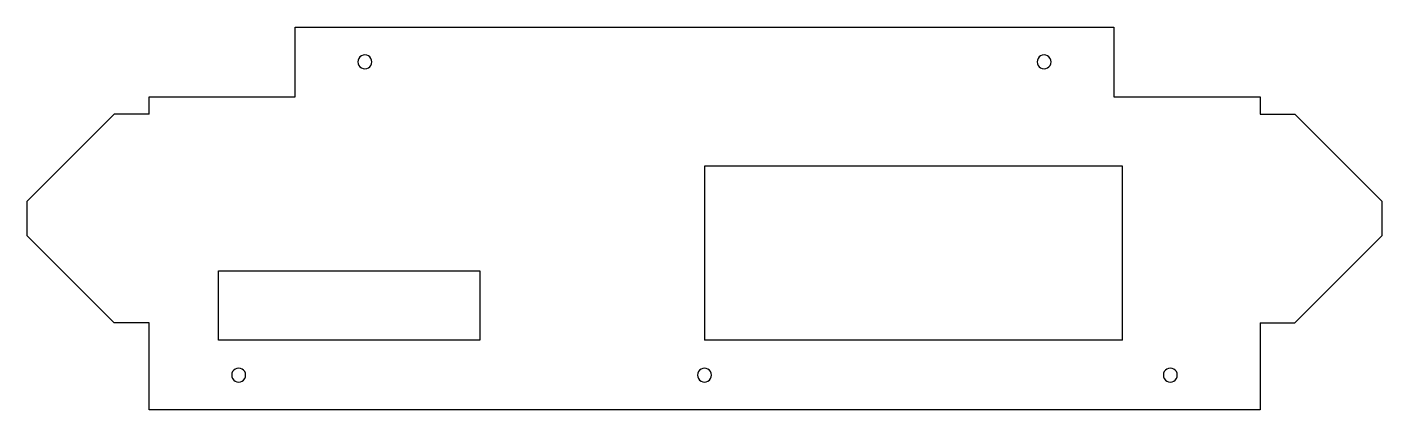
# Model space of a CAD drawing. Header units: metres. Extents: x 869 to 1258, y 1964 to 2074.
import ezdxf

# ---------------------------------------------------------------- set-up
doc = ezdxf.new("R2010")
doc.units = ezdxf.units.M

msp = doc.modelspace()

# ---------------------------------------------------------------- linework, layer by layer
at = {"layer": 'GROUP0'}
for p, q in [((945.78, 2074.16, 0), (1180.78, 2074.16, 0)), ((945.78, 2054.16, 0), (945.78, 2074.16, 0)), ((1180.78, 2074.16, 0), (1180.78, 2054.16, 0)), ((964.78, 2065.9, 0), (964.36, 2065.58, 0)), ((965.26, 2066.1, 0), (964.78, 2065.9, 0)), ((965.78, 2066.16, 0), (965.26, 2066.1, 0)), ((966.29, 2066.1, 0), (965.78, 2066.16, 0)), ((966.78, 2065.9, 0), (966.29, 2066.1, 0)), ((967.19, 2065.58, 0), (966.78, 2065.9, 0)), ((1159.78, 2065.9, 0), (1159.36, 2065.58, 0)), ((1160.26, 2066.1, 0), (1159.78, 2065.9, 0)), ((1160.78, 2066.16, 0), (1160.26, 2066.1, 0)), ((1161.29, 2066.1, 0), (1160.78, 2066.16, 0)), ((1161.78, 2065.9, 0), (1161.29, 2066.1, 0)), ((1162.19, 2065.58, 0), (1161.78, 2065.9, 0)), ((963.84, 2064.68, 0), (963.78, 2064.16, 0)), ((963.78, 2064.16, 0), (963.84, 2063.65, 0)), ((964.04, 2065.16, 0), (963.84, 2064.68, 0)), ((963.84, 2063.65, 0), (964.04, 2063.16, 0)), ((964.36, 2065.58, 0), (964.04, 2065.16, 0)), ((964.04, 2063.16, 0), (964.36, 2062.75, 0)), ((964.36, 2062.75, 0), (964.78, 2062.43, 0)), ((964.78, 2062.43, 0), (965.26, 2062.23, 0)), ((965.26, 2062.23, 0), (965.78, 2062.16, 0)), ((965.78, 2062.16, 0), (966.29, 2062.23, 0)), ((966.29, 2062.23, 0), (966.78, 2062.43, 0)), ((966.78, 2062.43, 0), (967.19, 2062.75, 0)), ((967.51, 2065.16, 0), (967.19, 2065.58, 0)), ((967.19, 2062.75, 0), (967.51, 2063.16, 0)), ((967.71, 2064.68, 0), (967.51, 2065.16, 0)), ((967.51, 2063.16, 0), (967.71, 2063.65, 0)), ((967.78, 2064.16, 0), (967.71, 2064.68, 0)), ((967.71, 2063.65, 0), (967.78, 2064.16, 0)), ((1158.85, 2064.68, 0), (1158.78, 2064.16, 0)), ((1158.78, 2064.16, 0), (1158.85, 2063.65, 0)), ((1159.05, 2065.16, 0), (1158.85, 2064.68, 0)), ((1158.85, 2063.65, 0), (1159.05, 2063.16, 0)), ((1159.36, 2065.58, 0), (1159.05, 2065.16, 0)), ((1159.05, 2063.16, 0), (1159.36, 2062.75, 0)), ((1159.36, 2062.75, 0), (1159.78, 2062.43, 0)), ((1159.78, 2062.43, 0), (1160.26, 2062.23, 0)), ((1160.26, 2062.23, 0), (1160.78, 2062.16, 0)), ((1160.78, 2062.16, 0), (1161.29, 2062.23, 0)), ((1161.29, 2062.23, 0), (1161.78, 2062.43, 0)), ((1161.78, 2062.43, 0), (1162.19, 2062.75, 0)), ((1162.51, 2065.16, 0), (1162.19, 2065.58, 0)), ((1162.19, 2062.75, 0), (1162.51, 2063.16, 0)), ((1162.71, 2064.68, 0), (1162.51, 2065.16, 0)), ((1162.51, 2063.16, 0), (1162.71, 2063.65, 0)), ((1162.78, 2064.16, 0), (1162.71, 2064.68, 0)), ((1162.71, 2063.65, 0), (1162.78, 2064.16, 0)), ((903.78, 2054.16, 0), (945.78, 2054.16, 0)), ((903.78, 2049.16, 0), (903.78, 2054.16, 0)), ((1180.78, 2054.16, 0), (1222.78, 2054.16, 0)), ((1222.78, 2054.16, 0), (1222.78, 2049.16, 0)), ((868.78, 2024.16, 0), (893.78, 2049.16, 0)), ((903.78, 2049.16, 0), (893.78, 2049.16, 0)), ((1222.78, 2049.16, 0), (1232.78, 2049.16, 0)), ((1232.78, 2049.16, 0), (1257.78, 2024.16, 0)), ((1063.28, 2034.16, 0), (1063.28, 1984.16, 0)), ((1183.28, 2034.16, 0), (1063.28, 2034.16, 0)), ((1183.28, 1984.16, 0), (1183.28, 2034.16, 0)), ((868.78, 2014.16, 0), (868.78, 2024.16, 0)), ((1257.78, 2024.16, 0), (1257.78, 2014.16, 0)), ((893.78, 1989.16, 0), (868.78, 2014.16, 0)), ((1257.78, 2014.16, 0), (1232.78, 1989.16, 0)), ((923.78, 1984.16, 0), (923.78, 2004.16, 0)), ((923.78, 2004.16, 0), (998.78, 2004.16, 0)), ((998.78, 2004.16, 0), (998.78, 1984.16, 0)), ((903.78, 1989.16, 0), (893.78, 1989.16, 0)), ((903.78, 1964.16, 0), (903.78, 1989.16, 0)), ((1222.78, 1989.16, 0), (1222.78, 1964.16, 0)), ((1222.78, 1989.16, 0), (1232.78, 1989.16, 0)), ((998.78, 1984.16, 0), (923.78, 1984.16, 0)), ((1183.28, 1984.16, 0), (1063.28, 1984.16, 0)), ((929.53, 1976.16, 0), (929.01, 1976.1, 0)), ((930.04, 1976.1, 0), (929.53, 1976.16, 0)), ((1063.28, 1976.16, 0), (1062.76, 1976.1, 0)), ((1063.79, 1976.1, 0), (1063.28, 1976.16, 0)), ((1197.03, 1976.16, 0), (1196.51, 1976.1, 0)), ((1197.54, 1976.1, 0), (1197.03, 1976.16, 0)), ((927.59, 1974.68, 0), (927.53, 1974.16, 0)), ((927.53, 1974.16, 0), (927.59, 1973.65, 0)), ((927.79, 1975.16, 0), (927.59, 1974.68, 0)), ((927.59, 1973.65, 0), (927.79, 1973.16, 0)), ((928.11, 1975.58, 0), (927.79, 1975.16, 0)), ((927.79, 1973.16, 0), (928.11, 1972.75, 0)), ((928.53, 1975.9, 0), (928.11, 1975.58, 0)), ((928.11, 1972.75, 0), (928.53, 1972.43, 0)), ((929.01, 1976.1, 0), (928.53, 1975.9, 0)), ((928.53, 1972.43, 0), (929.01, 1972.23, 0)), ((929.01, 1972.23, 0), (929.53, 1972.16, 0)), ((929.53, 1972.16, 0), (930.04, 1972.23, 0)), ((930.53, 1975.9, 0), (930.04, 1976.1, 0)), ((930.04, 1972.23, 0), (930.53, 1972.43, 0)), ((930.94, 1975.58, 0), (930.53, 1975.9, 0)), ((930.53, 1972.43, 0), (930.94, 1972.75, 0)), ((931.26, 1975.16, 0), (930.94, 1975.58, 0)), ((930.94, 1972.75, 0), (931.26, 1973.16, 0)), ((931.46, 1974.68, 0), (931.26, 1975.16, 0)), ((931.26, 1973.16, 0), (931.46, 1973.65, 0)), ((931.53, 1974.16, 0), (931.46, 1974.68, 0)), ((931.46, 1973.65, 0), (931.53, 1974.16, 0)), ((1061.34, 1974.68, 0), (1061.28, 1974.16, 0)), ((1061.28, 1974.16, 0), (1061.34, 1973.65, 0)), ((1061.54, 1975.16, 0), (1061.34, 1974.68, 0)), ((1061.34, 1973.65, 0), (1061.54, 1973.16, 0)), ((1061.86, 1975.58, 0), (1061.54, 1975.16, 0)), ((1061.54, 1973.16, 0), (1061.86, 1972.75, 0)), ((1062.28, 1975.9, 0), (1061.86, 1975.58, 0)), ((1061.86, 1972.75, 0), (1062.28, 1972.43, 0)), ((1062.76, 1976.1, 0), (1062.28, 1975.9, 0)), ((1062.28, 1972.43, 0), (1062.76, 1972.23, 0)), ((1062.76, 1972.23, 0), (1063.28, 1972.16, 0)), ((1063.28, 1972.16, 0), (1063.79, 1972.23, 0)), ((1064.28, 1975.9, 0), (1063.79, 1976.1, 0)), ((1063.79, 1972.23, 0), (1064.28, 1972.43, 0)), ((1064.69, 1975.58, 0), (1064.28, 1975.9, 0)), ((1064.28, 1972.43, 0), (1064.69, 1972.75, 0)), ((1065.01, 1975.16, 0), (1064.69, 1975.58, 0)), ((1064.69, 1972.75, 0), (1065.01, 1973.16, 0)), ((1065.21, 1974.68, 0), (1065.01, 1975.16, 0)), ((1065.01, 1973.16, 0), (1065.21, 1973.65, 0)), ((1065.28, 1974.16, 0), (1065.21, 1974.68, 0)), ((1065.21, 1973.65, 0), (1065.28, 1974.16, 0)), ((1195.09, 1974.68, 0), (1195.03, 1974.16, 0)), ((1195.03, 1974.16, 0), (1195.09, 1973.65, 0)), ((1195.29, 1975.16, 0), (1195.09, 1974.68, 0)), ((1195.09, 1973.65, 0), (1195.29, 1973.16, 0)), ((1195.61, 1975.58, 0), (1195.29, 1975.16, 0)), ((1195.29, 1973.16, 0), (1195.61, 1972.75)), ((1196.03, 1975.9, 0), (1195.61, 1975.58, 0)), ((1195.61, 1972.75), (1196.03, 1972.43, 0)), ((1196.51, 1976.1, 0), (1196.03, 1975.9, 0)), ((1196.03, 1972.43, 0), (1196.51, 1972.23, 0)), ((1196.51, 1972.23, 0), (1197.03, 1972.16, 0)), ((1197.03, 1972.16, 0), (1197.54, 1972.23, 0)), ((1198.03, 1975.9, 0), (1197.54, 1976.1, 0)), ((1197.54, 1972.23, 0), (1198.03, 1972.43, 0)), ((1198.44, 1975.58, 0), (1198.03, 1975.9, 0)), ((1198.03, 1972.43, 0), (1198.44, 1972.75, 0)), ((1198.76, 1975.16, 0), (1198.44, 1975.58, 0)), ((1198.44, 1972.75, 0), (1198.76, 1973.16, 0)), ((1198.96, 1974.68, 0), (1198.76, 1975.16, 0)), ((1198.76, 1973.16, 0), (1198.96, 1973.65, 0)), ((1199.03, 1974.16, 0), (1198.96, 1974.68, 0)), ((1198.96, 1973.65, 0), (1199.03, 1974.16, 0)), ((1222.78, 1964.16, 0), (903.78, 1964.16, 0))]:
    msp.add_line(p, q, dxfattribs=at)

doc.saveas('drawing.dxf')
